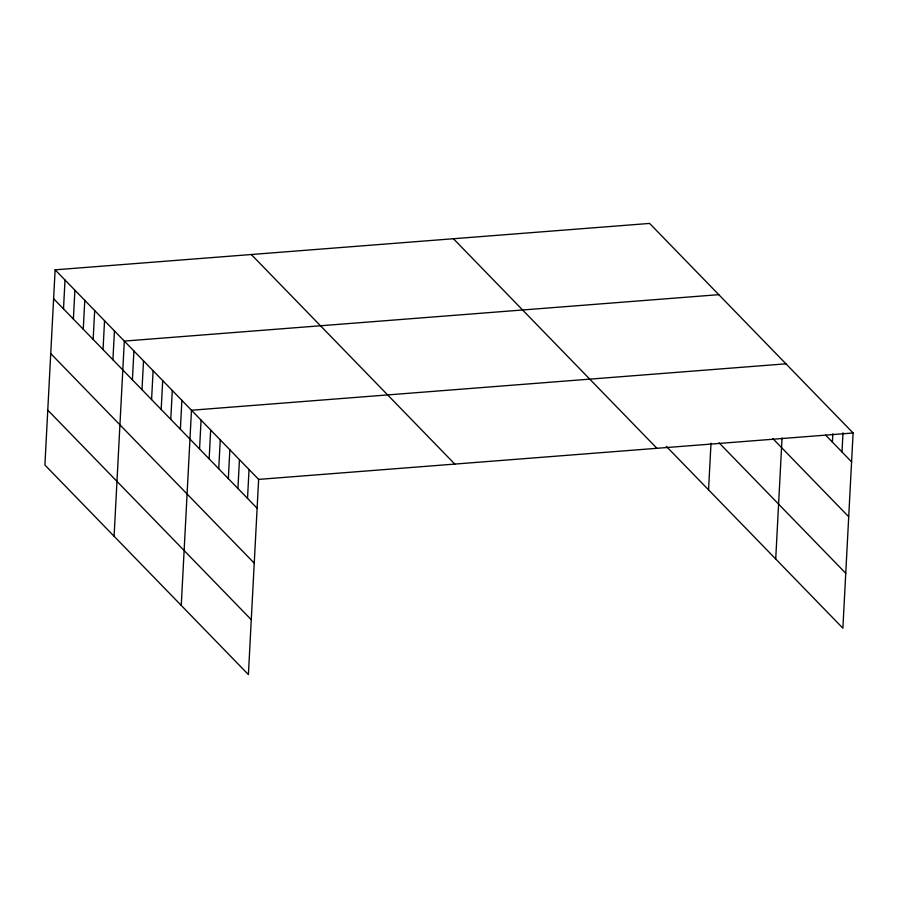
<?xml version="1.0" encoding="UTF-8"?>
<svg xmlns="http://www.w3.org/2000/svg" width="898" height="898" viewBox="0 0 898 898"><rect width="100%" height="100%" fill="white"/><g stroke="black" fill="none" stroke-linecap="round" stroke-linejoin="round"><path stroke-width="1.35" d="M55.126 269.827L44.9 465.018L248.398 674.578L258.635 479.397L55.126 269.827L649.602 223.422L853.1 432.982L842.874 628.173L666.327 446.362M63.5 308.878L65.015 280.008M73.389 319.059L74.893 290.189M83.267 329.24L84.782 300.37M93.156 339.41L94.672 310.551M103.034 349.591L104.55 320.721M112.924 359.772L114.439 330.902M114.091 536.263L124.317 341.083L718.793 294.667M132.399 379.832L133.914 350.961M141.996 389.71L143.512 360.839M151.582 399.588L153.098 370.728M161.18 409.477L162.695 380.606M170.777 419.355L172.293 390.484M180.375 429.233L181.879 400.362M181.25 605.42L191.476 410.24L785.941 363.825M199.558 448.989L201.073 420.118M209.155 458.867L210.66 430.007M218.742 468.745L220.257 439.885M228.339 478.634L229.854 449.763M237.936 488.512L239.44 459.641M247.522 498.39L249.038 469.519M708.556 489.848L711.003 443.197M775.715 559.016L782.057 437.977M832.401 442.097L832.828 433.846M841.998 451.975L842.998 432.735M258.635 479.397L853.1 432.982M825.689 435.182L851.585 461.853M772.92 438.684L848.711 516.743M719.107 442.871L845.748 573.283M453.423 238.733L656.921 448.304M251.305 254.516L454.803 464.086M53.611 298.697L257.12 508.268M50.737 353.588L254.246 563.158M47.774 410.128L251.283 619.699"/></g></svg>
